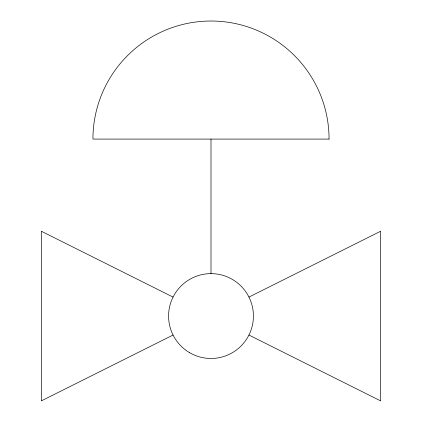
<?xml version="1.0" encoding="UTF-8"?>
<svg xmlns="http://www.w3.org/2000/svg" width="422" height="422" viewBox="0 0 422 422"><rect width="100%" height="100%" fill="white"/><g stroke="black" fill="none" stroke-linecap="round" stroke-linejoin="round"><path stroke-width="0.63" d="M173.057 335.026L41.314 400.9L41.314 231.214L173.057 297.083M248.943 297.083L380.686 231.214L380.686 400.9L248.943 335.026M211 139.081L211 273.635M329.06 139.081L92.94 139.081A118.06 118.06 0 0 1 211 21.021A118.06 118.06 0 0 1 329.06 139.081M189.789 352.792A42.422 42.422 0 0 0 253.422 316.057A42.422 42.422 0 0 0 189.789 279.317A42.422 42.422 0 0 0 189.789 352.792"/></g></svg>
